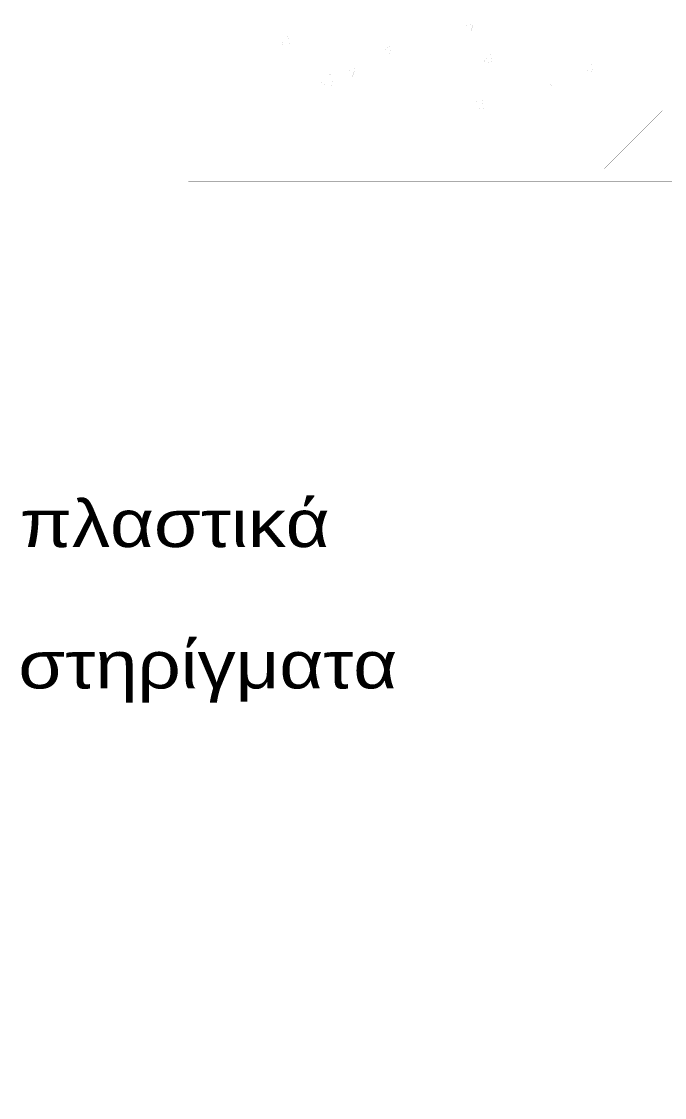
# Model space of a CAD drawing. Header units: millimetres. Extents: x -2171 to 1563, y -1758 to -1505.
# Drawn here: x 1364.038 to 1365.748, y -1601.806 to -1598.944 of the extents above; entities that cross this region are included whole.
import ezdxf

# ---------------------------------------------------------------- set-up
doc = ezdxf.new("R2010")
doc.units = ezdxf.units.MM
doc.linetypes.add('DOT', pattern=[0.025, 0, -0.025])
doc.layers.add('Tablet', color=7, linetype='Continuous', true_color=0x0180ff)
doc.styles.add('S2Arl419_b_1151_161', font='arial.ttf', dxfattribs={"width": 1.15091, "height": 0.041893})

msp = doc.modelspace()

# ---------------------------------------------------------------- linework, layer by layer
at = {"layer": 'Tablet', "color": 150, "linetype": 'DOT'}
msp.add_lwpolyline([(1364.4822, -1599.5935, 0.000075, 0.000075, 0), (1364.4822, -1597.831, 0.000075, 0.000075, 0)], format="xyseb", dxfattribs=at)
at = {"layer": 'Tablet', "color": 8}
for points in [[(1364.4822, -1598.6185, 0.000045, 0.000045, 0), (1364.4822, -1599.181, 0.000045, 0.000045, 0), (1366.7322, -1599.181, 0.000045, 0.000045, 0), (1366.7322, -1601.806, 0.000045, 0.000045, 0), (1368.6072, -1601.806, 0.000045, 0.000045, 0), (1368.6072, -1599.181, 0.000045, 0.000045, 0), (1370.8572, -1599.181, 0.000045, 0.000045, 0)], [(1365.2411, -1598.9475, 0.000045, 0.000045, 0), (1365.2148, -1598.9576, 0.000045, 0.000045, 0)], [(1365.2335, -1598.9702, 0.000045, 0.000045, 0), (1365.2148, -1598.9576, 0.000045, 0.000045, 0)], [(1365.2411, -1598.9475, 0.000045, 0.000045, 0), (1365.2335, -1598.9702, 0.000045, 0.000045, 0)], [(1364.747, -1598.9822, 0.000045, 0.000045, 0), (1364.7289, -1599.0037, 0.000045, 0.000045, 0)], [(1364.747, -1598.9822, 0.000045, 0.000045, 0), (1364.7514, -1599.0057, 0.000045, 0.000045, 0)], [(1364.7514, -1599.0057, 0.000045, 0.000045, 0), (1364.7289, -1599.0037, 0.000045, 0.000045, 0)], [(1365.016, -1599.0057, 0.000045, 0.000045, 0), (1364.9979, -1599.0273, 0.000045, 0.000045, 0)], [(1365.0203, -1599.0292, 0.000045, 0.000045, 0), (1364.9979, -1599.0273, 0.000045, 0.000045, 0)], [(1365.016, -1599.0057, 0.000045, 0.000045, 0), (1365.0203, -1599.0292, 0.000045, 0.000045, 0)], [(1365.285, -1599.0292, 0.000045, 0.000045, 0), (1365.2669, -1599.0508, 0.000045, 0.000045, 0)], [(1365.285, -1599.0292, 0.000045, 0.000045, 0), (1365.2893, -1599.0527, 0.000045, 0.000045, 0)], [(1365.2893, -1599.0527, 0.000045, 0.000045, 0), (1365.2669, -1599.0508, 0.000045, 0.000045, 0)], [(1365.5539, -1599.0528, 0.000045, 0.000045, 0), (1365.5359, -1599.0743, 0.000045, 0.000045, 0)], [(1365.5539, -1599.0528, 0.000045, 0.000045, 0), (1365.5583, -1599.0763, 0.000045, 0.000045, 0)], [(1364.8627, -1599.0801, 0.000045, 0.000045, 0), (1364.8335, -1599.1105, 0.000045, 0.000045, 0)], [(1364.8627, -1599.0801, 0.000045, 0.000045, 0), (1364.8668, -1599.1157, 0.000045, 0.000045, 0)], [(1364.926, -1599.0685, 0.000045, 0.000045, 0), (1364.8997, -1599.0786, 0.000045, 0.000045, 0)], [(1364.9184, -1599.0911, 0.000045, 0.000045, 0), (1364.8997, -1599.0786, 0.000045, 0.000045, 0)], [(1364.926, -1599.0685, 0.000045, 0.000045, 0), (1364.9184, -1599.0911, 0.000045, 0.000045, 0)], [(1365.5583, -1599.0763, 0.000045, 0.000045, 0), (1365.5359, -1599.0743, 0.000045, 0.000045, 0)], [(1364.8668, -1599.1157, 0.000045, 0.000045, 0), (1364.8335, -1599.1105, 0.000045, 0.000045, 0)], [(1365.4649, -1599.0985, 0.000045, 0.000045, 0), (1365.4387, -1599.1086, 0.000045, 0.000045, 0)], [(1365.4573, -1599.1212, 0.000045, 0.000045, 0), (1365.4387, -1599.1086, 0.000045, 0.000045, 0)], [(1365.4649, -1599.0985, 0.000045, 0.000045, 0), (1365.4573, -1599.1212, 0.000045, 0.000045, 0)], [(1365.2629, -1599.1422, 0.000045, 0.000045, 0), (1365.2337, -1599.1726, 0.000045, 0.000045, 0)], [(1365.2629, -1599.1422, 0.000045, 0.000045, 0), (1365.267, -1599.1778, 0.000045, 0.000045, 0)], [(1365.267, -1599.1778, 0.000045, 0.000045, 0), (1365.2337, -1599.1726, 0.000045, 0.000045, 0)]]:
    msp.add_lwpolyline(points, format="xyseb", dxfattribs=at)
at = {"layer": 'Tablet', "color": 7}
msp.add_lwpolyline([(1366.9197, -1598.9935, 0.00006, 0.00006, 0), (1364.4822, -1598.9935, 0.00006, 0.00006, 0)], format="xyseb", dxfattribs=at)
at = {"layer": 'Tablet', "color": 9}
for points in [[(1364.5492, -1599.181, 0.000045, 0.000045, 0), (1364.4822, -1599.248, 0.000045, 0.000045, 0)], [(1364.6818, -1599.181, 0.000045, 0.000045, 0), (1364.4943, -1599.3685, 0.000045, 0.000045, 0)], [(1364.8144, -1599.181, 0.000045, 0.000045, 0), (1364.6269, -1599.3685, 0.000045, 0.000045, 0)], [(1364.9469, -1599.181, 0.000045, 0.000045, 0), (1364.7594, -1599.3685, 0.000045, 0.000045, 0)], [(1365.0795, -1599.181, 0.000045, 0.000045, 0), (1364.892, -1599.3685, 0.000045, 0.000045, 0)], [(1365.2121, -1599.181, 0.000045, 0.000045, 0), (1365.0246, -1599.3685, 0.000045, 0.000045, 0)], [(1365.3447, -1599.181, 0.000045, 0.000045, 0), (1365.1572, -1599.3685, 0.000045, 0.000045, 0)], [(1365.4773, -1599.181, 0.000045, 0.000045, 0), (1365.2898, -1599.3685, 0.000045, 0.000045, 0)], [(1365.6098, -1599.181, 0.000045, 0.000045, 0), (1365.4223, -1599.3685, 0.000045, 0.000045, 0)], [(1365.7424, -1599.181, 0.000045, 0.000045, 0), (1365.5549, -1599.3685, 0.000045, 0.000045, 0)], [(1365.875, -1599.181, 0.000045, 0.000045, 0), (1365.6875, -1599.3685, 0.000045, 0.000045, 0)]]:
    msp.add_lwpolyline(points, format="xyseb", dxfattribs=at)
at = {"layer": 'Tablet', "color": 1}
msp.add_lwpolyline([(1364.4822, -1599.3685, 0.00006, 0.00006, 0), (1366.7322, -1599.3685, 0.00006, 0.00006, 0), (1366.7322, -1599.181, 0.00006, 0.00006, 0), (1364.4822, -1599.181, 0.00006, 0.00006, 0)], format="xyseb", close=True, dxfattribs=at)
at = {"layer": 'Tablet', "color": 86}
msp.add_lwpolyline([(1365.4947, -1600.381, 0.000045, 0.000045, 0), (1365.7572, -1600.381, 0.000045, 0.000045, 0), (1366.3572, -1601.731, 0.000045, 0.000045, 0), (1367.1447, -1601.731, 0.000045, 0.000045, 0)], format="xyseb", dxfattribs=at)

# ---------------------------------------------------------------- texts
at = {"color": 86, "style": 'S2Arl419_b_1151_161', "width": 1.15091}
for s, p in [('πλαστικά ', (1364.0332, -1600.3418)), ('στηρίγματα', (1364.0298, -1600.7179))]:
    msp.add_text(s, height=0.12568, dxfattribs=at).set_placement(p)

doc.saveas('drawing.dxf')
